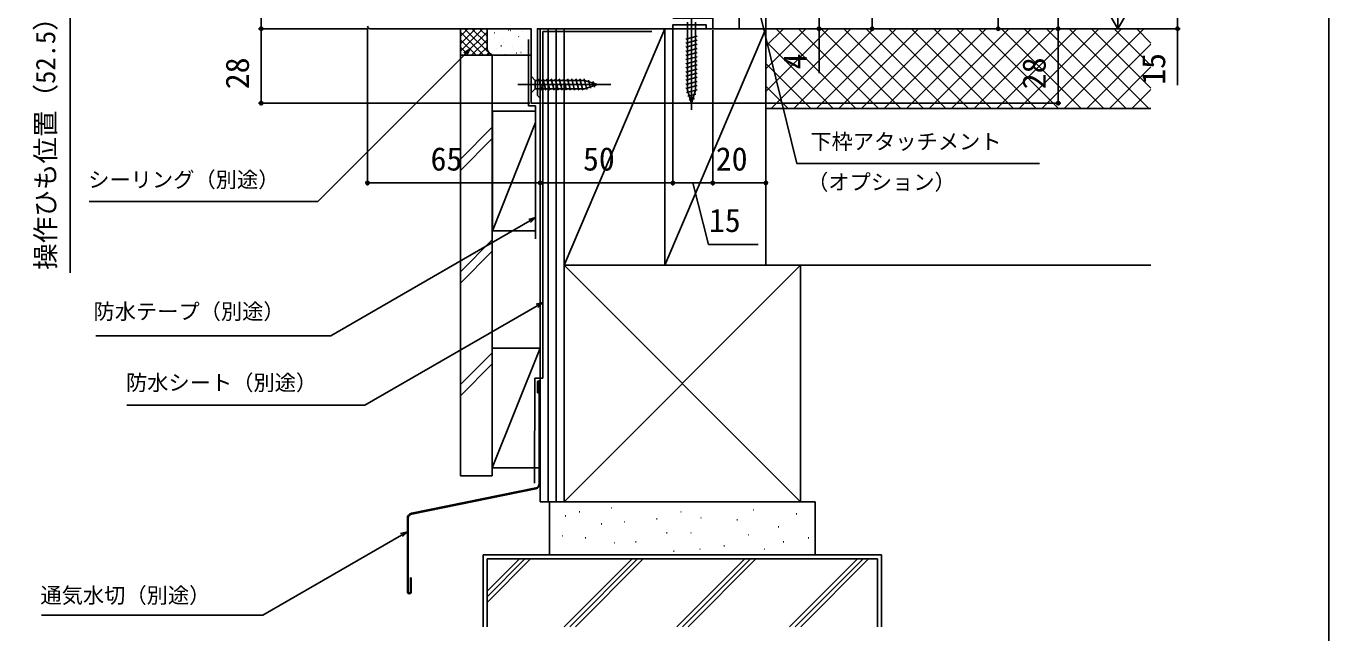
# Model space of a CAD drawing. Units: millimetres, scale not verified. Extents: x -525 to 525, y -783 to 779.
# Drawn here: x 34.4 to 525, y 125 to 353.3 of the extents above; entities that cross this region are included whole.
import ezdxf
from ezdxf.enums import TextEntityAlignment as Align

# ---------------------------------------------------------------- set-up
doc = ezdxf.new("R2010")
doc.units = ezdxf.units.MM
doc.header["$LTSCALE"] = 4
for name, color, linetype in [('0-2_YKK_11', 7, 'Continuous'), ('0-5_YKK_13', 4, 'Continuous'), ('0-7_YKK_D', 6, 'Continuous'), ('0-8_YKK_ZWAK', 7, 'Continuous'), ('0-9_YSS_K', 3, 'Continuous'), ('0-A_YSS_KE', 3, 'Continuous')]:
    doc.layers.add(name, color=color, linetype=linetype)
doc.styles.add('ＭＳ ゴシック', font='')
doc.styles.get('ＭＳ ゴシック').set_extended_font_data('MS Gothic')

msp = doc.modelspace()

# ---------------------------------------------------------------- linework, layer by layer
at = {"layer": '0-2_YKK_11'}
msp.add_lwpolyline([(164, 352.3), (224.6, 352.3), (224.6, 324.3), (228, 324.3), (228, 326.2), (227.5, 326.7), (227, 327.2), (227, 352.3), (278, 352.3), (278, 353.8), (290.5, 353.8), (290.5, 352.3), (293, 352.3), (293, 356.3), (278, 356.3)], dxfattribs=at)
msp.add_arc((164, 353.3), 1, 180.00001, 269.99999, dxfattribs=at)
at = {"layer": '0-5_YKK_13'}
for p, q in [((285, 358.8), (284.999, 321.8)), ((283.45, 354.75), (283.45, 329.216)), ((286.55, 354.75), (286.55, 329.216)), ((287.1, 349.555), (282.9, 348.429)), ((287.1, 348.002), (282.9, 346.877)), ((287.1, 346.449), (282.9, 345.324)), ((287.1, 344.896), (282.9, 343.771)), ((287.1, 343.343), (282.9, 342.218)), ((287.1, 341.79), (282.9, 340.665)), ((287.1, 340.237), (282.9, 339.112)), ((287.1, 338.684), (282.9, 337.559)), ((224.6, 334.4), (224.6, 328.2)), ((224.6, 334.4), (226.15, 332.85)), ((287.1, 337.131), (282.9, 336.006)), ((287.1, 335.579), (282.9, 334.453)), ((287.1, 334.026), (282.9, 332.9)), ((219.6, 331.3), (254.6, 331.3)), ((224.6, 328.2), (226.15, 329.75)), ((244.684, 332.85), (226.15, 332.85)), ((226.15, 332.85), (226.15, 329.75)), ((226.15, 329.75), (244.684, 329.75)), ((228.576, 329.2), (227.451, 333.4)), ((230.129, 329.2), (229.004, 333.4)), ((231.682, 329.2), (230.557, 333.4)), ((233.235, 329.2), (232.11, 333.4)), ((234.788, 329.2), (233.663, 333.4)), ((236.341, 329.2), (235.216, 333.4)), ((237.894, 329.2), (236.768, 333.4)), ((239.447, 329.2), (238.321, 333.4)), ((241, 329.2), (239.874, 333.4)), ((242.553, 329.2), (241.427, 333.4)), ((244.106, 329.2), (242.98, 333.4)), ((245.589, 329.459), (244.533, 333.4)), ((249.6, 331.3), (244.684, 332.85)), ((249.6, 331.3), (244.684, 329.75)), ((247.021, 329.91), (246.208, 332.946)), ((248.453, 330.362), (247.904, 332.412)), ((287.1, 332.473), (282.9, 331.347)), ((287.1, 330.92), (282.9, 329.794)), ((287.1, 329.367), (283.158, 328.311)), ((285, 324.3), (283.45, 329.216)), ((285, 324.3), (283.45, 329.216)), ((285, 324.3), (286.55, 329.216)), ((286.646, 327.692), (283.61, 326.879)), ((286.111, 325.996), (284.061, 325.447))]:
    msp.add_line(p, q, dxfattribs=at)
at = {"layer": '0-7_YKK_D'}
for p, q in [((400.5, 391.3), (400.5, 352.3)), ((313, 378.662), (313, 293.3)), ((353, 379.3), (353, 352.3)), ((423, 382.3), (423, 352.3)), ((445.5, 352.3), (445.5, 370.487)), ((123, 352.3), (123, 364.3)), ((445.5, 352.3), (440.25, 361.393)), ((445.5, 352.3), (450.75, 361.393)), ((333, 356.3), (333, 352.3)), ((163, 352.3), (122, 352.3)), ((163, 352.3), (122, 352.3)), ((123, 352.3), (123, 324.3)), ((163, 352.305), (163, 293.3)), ((278, 352.05), (278, 293.3)), ((278, 352.05), (278, 293.3)), ((293, 351.805), (293, 293.3)), ((293, 351.8), (293, 293.3)), ((293.4, 352.3), (446.5, 352.3)), ((293.4, 352.3), (469, 352.3)), ((293.4, 352.3), (424, 352.3)), ((293.4, 352.3), (354, 352.3)), ((317, 352.3), (334, 352.3)), ((333, 352.3), (333, 335.632)), ((343.718, 352.3), (401.5, 352.3)), ((419, 352.3), (424, 352.3)), ((423, 352.3), (423, 324.3)), ((224.1, 324.3), (122, 324.3)), ((228, 324.228), (228, 293.3)), ((228.5, 324.3), (424, 324.3)), ((228, 320.305), (228, 293.3)), ((228, 294.3), (163, 294.3)), ((228, 294.3), (278, 294.3)), ((278, 294.3), (293, 294.3)), ((293, 294.3), (313, 294.3))]:
    msp.add_line(p, q, dxfattribs=at)
for points in [[(31, 391.05), (51, 384.074), (51, 260.415)], [(304.328, 384.165), (304.937, 381.689), (324.645, 301.655), (416.077, 301.655)], [(468, 367.3), (468, 352.3), (468, 331.023)], [(201.586, 344.572), (199.783, 342.769), (144.255, 287.244), (58.163, 287.244)], [(199.299, 343.252), (201.586, 344.572), (200.266, 342.286)], [(285.5, 294.3), (291.392, 271.18), (310.119, 271.18)], [(226.3, 281.24), (224.092, 279.965), (149.25, 236.755), (60.767, 236.755)], [(223.75, 280.557), (226.3, 281.24), (224.433, 279.373)], [(229.038, 249.321), (226.829, 248.046), (162.008, 210.622), (72.362, 210.622)], [(226.488, 248.638), (229.038, 249.321), (227.171, 247.455)], [(177.998, 163.06), (175.79, 161.785), (123.632, 131.671), (40.238, 131.671)], [(175.448, 162.377), (177.998, 163.06), (176.132, 161.194)]]:
    msp.add_lwpolyline(points, dxfattribs=at)
for centre in [(123, 352.3), (123, 352.3), (333, 352.3), (353, 352.3), (400.5, 352.3), (423, 352.3), (468, 352.3), (123, 324.3), (423, 324.3), (163, 294.3), (228, 294.3), (228, 294.3), (278, 294.3), (278, 294.3), (293, 294.3), (293, 294.3), (313, 294.3)]:
    msp.add_circle(centre, 0.637, dxfattribs=at)
at = {"layer": '0-8_YKK_ZWAK'}
msp.add_lwpolyline([(-525, -782.7), (525, -782.7), (525, 747.3)], dxfattribs=at)
at = {"layer": '0-9_YSS_K'}
for p, q in [((200.828, 352.3), (198, 349.472)), ((203.657, 352.3), (198, 346.643)), ((206.485, 352.3), (198, 343.815)), ((198, 350.986), (206.686, 342.3)), ((208, 350.986), (199.314, 342.3)), ((199.515, 352.3), (209.515, 342.3)), ((202.343, 352.3), (208, 346.643)), ((205.172, 352.3), (208, 349.472)), ((208, 352.3), (222.196, 352.3)), ((208, 345.3), (208, 352.3)), ((210.781, 350.781), (210.682, 350.766)), ((213.991, 348.46), (213.892, 348.446)), ((215.589, 352.285), (215.569, 352.289)), ((216.249, 351.717), (216.068, 351.803)), ((216.8, 351.639), (216.701, 351.625)), ((220.01, 349.318), (219.911, 349.304)), ((221.294, 351.136), (221.275, 351.14)), ((237, 352.3), (228, 352.3)), ((228, 174.3), (228, 352.3)), ((231, 174.3), (231, 352.3)), ((234, 174.3), (234, 352.3)), ((275, 352.3), (237, 263.3)), ((237, 352.3), (237, 174.3)), ((313, 352.3), (275, 263.3)), ((313, 328.741), (336.559, 352.3)), ((313, 337.226), (328.074, 352.3)), ((313, 345.712), (319.588, 352.3)), ((458, 352.3), (313, 352.3)), ((313, 352.3), (313, 322.3)), ((315.044, 322.3), (345.044, 352.3)), ((316.853, 352.3), (346.853, 322.3)), ((323.529, 322.3), (353.529, 352.3)), ((325.338, 352.3), (355.338, 322.3)), ((332.015, 322.3), (362.015, 352.3)), ((333.823, 352.3), (363.823, 322.3)), ((340.5, 322.3), (370.5, 352.3)), ((342.309, 352.3), (372.309, 322.3)), ((348.985, 322.3), (378.985, 352.3)), ((350.794, 352.3), (380.794, 322.3)), ((357.471, 322.3), (387.471, 352.3)), ((359.279, 352.3), (389.279, 322.3)), ((365.956, 322.3), (395.956, 352.3)), ((367.764, 352.3), (397.764, 322.3)), ((374.441, 322.3), (404.441, 352.3)), ((376.25, 352.3), (406.25, 322.3)), ((382.926, 322.3), (412.926, 352.3)), ((384.735, 352.3), (414.735, 322.3)), ((391.412, 322.3), (421.412, 352.3)), ((393.22, 352.3), (423.22, 322.3)), ((399.897, 322.3), (429.897, 352.3)), ((401.706, 352.3), (431.706, 322.3)), ((408.382, 322.3), (438.382, 352.3)), ((410.191, 352.3), (440.191, 322.3)), ((416.868, 322.3), (446.868, 352.3)), ((418.676, 352.3), (441.657, 329.319)), ((418.676, 352.3), (448.676, 322.3)), ((425.353, 322.3), (455.353, 352.3)), ((427.161, 352.3), (457.161, 322.3)), ((435.647, 352.3), (458, 329.947)), ((444.132, 352.3), (458, 338.432)), ((452.617, 352.3), (458, 346.917)), ((198, 348.158), (203.858, 342.3)), ((198, 345.329), (201.029, 342.3)), ((208, 348.158), (202.142, 342.3)), ((208, 345.329), (204.971, 342.3)), ((208.557, 348.237), (208.538, 348.241)), ((211.625, 344.86), (211.526, 344.846)), ((213.444, 345.816), (213.263, 345.901)), ((214.361, 347.069), (214.341, 347.073)), ((217.644, 345.718), (217.545, 345.704)), ((220.854, 343.398), (220.755, 343.384)), ((220.851, 345.762), (220.831, 345.765)), ((223.663, 346.576), (223.564, 346.562)), ((313, 347.668), (338.368, 322.3)), ((433.838, 322.3), (458, 346.462)), ((198, 342.501), (198.201, 342.3)), ((208.781, 343.282), (207.799, 342.3)), ((214.835, 342.54), (214.736, 342.526)), ((219.271, 343.05), (219.09, 343.136)), ((313, 339.182), (329.882, 322.3)), ((442.323, 322.3), (458, 337.977)), ((313, 330.697), (321.397, 322.3)), ((450.809, 322.3), (458, 329.491)), ((210.001, 321.3), (226.3, 321.3)), ((228.001, 321.3), (228.001, 276.3)), ((458, 322.3), (313, 322.3)), ((210, 315.258), (198, 303.258)), ((210.001, 276.3), (226.3, 317.046)), ((198, 299.015), (210, 311.015)), ((210, 272.831), (198, 260.831)), ((210, 268.589), (198, 256.589)), ((326, 263.3), (237, 174.3)), ((237, 263.3), (326, 174.3)), ((326, 263.3), (458, 263.3)), ((210, 232.072), (228, 232.072)), ((210, 232.072), (210, 187.072)), ((228, 232.071), (210, 187.072)), ((210, 230.405), (198, 218.405)), ((210, 226.162), (198, 214.162)), ((210, 187.072), (227.648, 187.072)), ((228, 174.3), (237, 174.3)), ((254.816, 172.06), (255.016, 172.06)), ((237.415, 169.033), (237.615, 169.033)), ((242.711, 170.546), (242.911, 170.546)), ((271.839, 167.898), (272.039, 167.898)), ((280.918, 170.546), (281.118, 170.546)), ((288.484, 168.277), (288.684, 168.277)), ((302.102, 167.52), (302.302, 167.52)), ((308.155, 171.303), (308.355, 171.303)), ((324.422, 169.79), (324.622, 169.79)), ((251.033, 166.007), (251.233, 166.007)), ((259.734, 166.763), (259.934, 166.763)), ((275.622, 162.602), (275.822, 162.602)), ((284.701, 162.602), (284.901, 162.602)), ((317.612, 164.872), (317.812, 164.872)), ((236.28, 161.467), (236.48, 161.467)), ((244.98, 160.711), (245.18, 160.711)), ((255.951, 158.819), (256.151, 158.819)), ((263.895, 159.198), (264.095, 159.198)), ((297.185, 157.684), (297.385, 157.684)), ((306.264, 161.846), (306.464, 161.846)), ((319.504, 159.198), (319.704, 159.198)), ((328.961, 160.711), (329.161, 160.711)), ((208, 127.29), (208, 152.8)), ((208, 152.8), (355, 152.8)), ((208, 136.384), (224.416, 152.8)), ((208, 138.506), (222.294, 152.8)), ((208, 140.627), (220.173, 152.8)), ((237.089, 127.29), (262.599, 152.8)), ((239.211, 127.29), (264.721, 152.8)), ((241.332, 127.29), (266.842, 152.8)), ((278.27, 155.793), (278.47, 155.793)), ((305.026, 152.8), (279.516, 127.29)), ((281.637, 127.29), (307.147, 152.8)), ((309.269, 152.8), (283.758, 127.29)), ((288.106, 156.55), (288.306, 156.55)), ((312.316, 156.55), (312.516, 156.55)), ((321.942, 127.29), (347.452, 152.8)), ((324.063, 127.29), (349.574, 152.8)), ((326.185, 127.29), (351.695, 152.8)), ((355, 152.8), (355, 127.29))]:
    msp.add_line(p, q, dxfattribs=at)
for points in [[(198, 352.3), (208, 352.3), (208, 345.329)], [(210, 342.3), (198, 342.3), (198, 352.3)], [(224.6, 351.3), (224.6, 342.3), (211, 342.3)], [(226.3, 276.3), (210.001, 276.3), (210.001, 321.3)]]:
    msp.add_lwpolyline(points, dxfattribs=at)
msp.add_arc((211, 345.3), 3, 180, 270, dxfattribs=at)
at = {"layer": '0-A_YSS_KE'}
for p, q in [((303, 352.3), (303, 367.3)), ((228.999, 351.3), (269.999, 351.3)), ((229.048, 220.798), (228.999, 351.3)), ((313, 352.3), (275, 352.3)), ((275, 352.3), (275, 263.3)), ((303, 352.3), (458, 352.3)), ((313, 263.3), (313, 352.3)), ((223.6, 348.298), (223.6, 323.3)), ((198, 184.072), (198, 342.3)), ((223.6, 323.3), (226.3, 323.3)), ((226.3, 323.3), (226.3, 273.3)), ((275, 263.3), (313, 263.3)), ((225.899, 181.348), (225.949, 220.798)), ((225.949, 220.798), (229.048, 220.798)), ((226.998, 215.298), (226.998, 219.298)), ((227.648, 181.146), (227.648, 219.298)), ((227.998, 181.146), (227.998, 219.298)), ((198, 184.072), (210, 184.072)), ((179.6, 170.022), (226.327, 179.529)), ((179.67, 169.679), (226.397, 179.186)), ((231.498, 174.3), (231.498, 154.3)), ((231.498, 174.3), (331.498, 174.3)), ((331.498, 154.3), (331.498, 174.3)), ((177.998, 168.063), (177.998, 140.447)), ((178.348, 168.063), (178.348, 140.447)), ((206.5, 154.3), (206.5, 127.29)), ((331.498, 154.3), (231.498, 154.3)), ((179.148, 145.697), (179.148, 140.447)), ((179.148, 145.697), (179.498, 145.697)), ((179.498, 145.697), (179.498, 140.447))]:
    msp.add_line(p, q, dxfattribs=at)
for points in [[(275, 263.3), (275, 352.3), (237, 352.3), (237, 263.3)], [(326, 174.3), (326, 263.3), (237, 263.3), (237, 174.3)]]:
    msp.add_lwpolyline(points, close=True, dxfattribs=at)
for points in [[(210, 184.072), (210, 342.3), (198, 342.3)], [(226.998, 215.298), (227.348, 215.298), (227.348, 219.298)], [(356.5, 127.29), (356.5, 154.3), (206.5, 154.3)]]:
    msp.add_lwpolyline(points, dxfattribs=at)
for centre, radius, start, end in [((227.498, 219.298), 0.5, 0, 180), ((227.498, 219.298), 0.15, 0, 180), ((225.998, 181.146), 1.65, 281.5, 0), ((225.998, 181.146), 2, 281.5, 0), ((179.998, 168.063), 2, 101.5, 180), ((179.998, 168.063), 1.65, 101.5, 180), ((178.748, 140.447), 0.75, 180, 0), ((178.748, 140.447), 0.4, 180, 0)]:
    msp.add_arc(centre, radius, start, end, dxfattribs=at)

# ---------------------------------------------------------------- texts
at = {"layer": '0-7_YKK_D', "style": 'ＭＳ ゴシック'}
for s, height, p in [('操作ひも位置（52.5）', 7.331, (47.636, 261.563)), ('28', 8.798, (121, 329.539)), ('4', 8.798, (331, 337.018)), ('28', 8.798, (421, 329.539)), ('15', 8.798, (466, 331.182))]:
    msp.add_text(s, height=height, rotation=90, dxfattribs=at).set_placement(p, align=Align.BOTTOM_LEFT)
for s, height, p in [('下枠アタッチメント', 5.865, (329.733, 305.16)), ('65', 8.798, (186.739, 296.3)), ('50', 8.798, (244.136, 296.3)), ('20', 8.798, (294.136, 296.3)), ('シーリング（別途）', 5.865, (57.837, 290.831)), ('（オプション）', 5.865, (328.506, 289.917)), ('15', 8.798, (291.551, 273.18)), ('防水テープ（別途）', 5.865, (59.806, 241.225)), ('防水シート（別途）', 5.865, (72.057, 214.452)), ('通気水切（別途）', 5.865, (39.848, 134.431))]:
    msp.add_text(s, height=height, dxfattribs=at).set_placement(p, align=Align.BOTTOM_LEFT)

doc.saveas('drawing.dxf')
